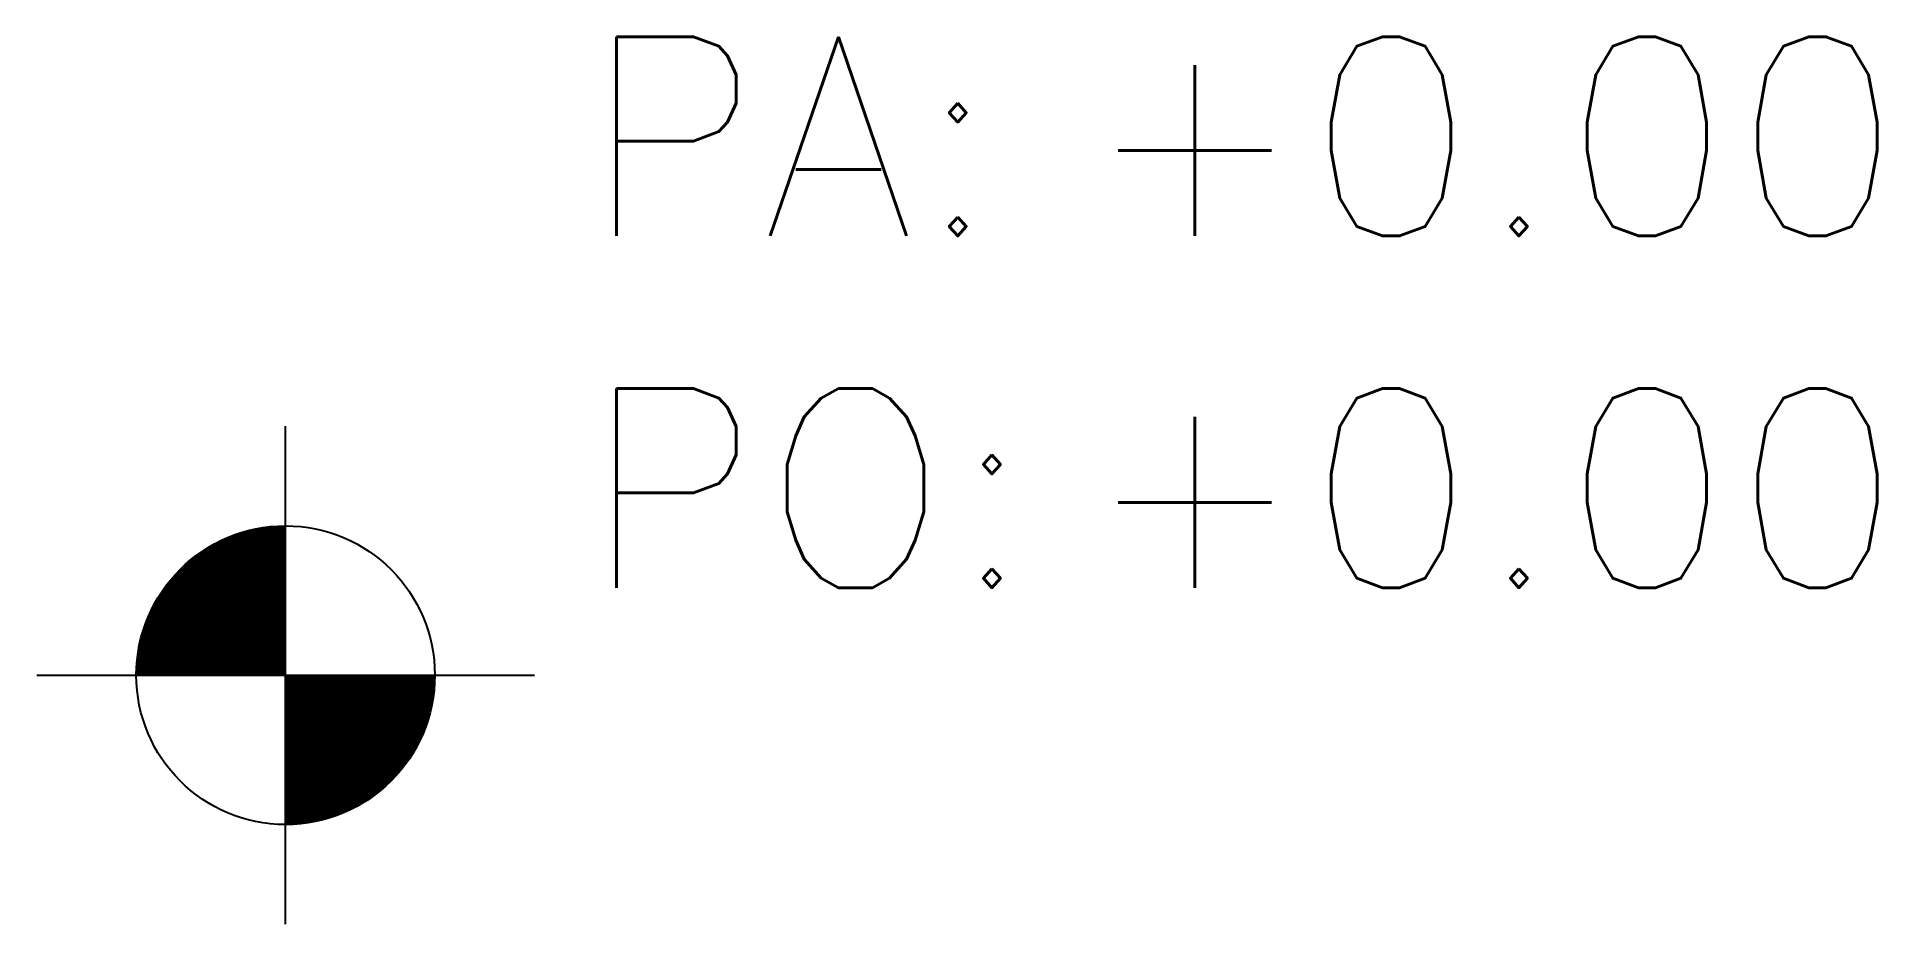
# Model space of a CAD drawing. Header units: millimetres. Extents: x 1180.85 to 1182.7, y -1457.9 to -1457.01.
import ezdxf

# ---------------------------------------------------------------- set-up
doc = ezdxf.new("R2010")
doc.units = ezdxf.units.MM
doc.layers.add('Símbolos_Gráficos', color=1, linetype='Continuous')
doc.styles.add('r80', font='romans.shx')

msp = doc.modelspace()

# ---------------------------------------------------------------- linework, layer by layer
at = {"layer": 'Símbolos_Gráficos', "color": 2}
for p, q in [((1181.1023, -1457.8985), (1181.1023, -1457.3985)), ((1180.8523, -1457.6485), (1181.3523, -1457.6485))]:
    msp.add_line(p, q, dxfattribs=at)
at = {"layer": 'Símbolos_Gráficos', "const_width": 0.15}
for points in [[(1181.1023, -1457.5735, 0.414214), (1181.0273, -1457.6485, 1)], [(1181.1023, -1457.7235, 0.414214), (1181.1773, -1457.6485, 1)]]:
    msp.add_lwpolyline(points, format="xyb", dxfattribs=at)
at = {"layer": 'Símbolos_Gráficos'}
msp.add_circle((1181.1023, -1457.6485), 0.15, dxfattribs=at)

# ---------------------------------------------------------------- texts
at = {"layer": 'Símbolos_Gráficos', "color": 2, "style": 'r80'}
for s, p in [('PA:', (1181.4007, -1457.2074)), ('PO:', (1181.4007, -1457.5606))]:
    msp.add_text(s, height=0.2, dxfattribs=at).set_placement(p)
for p in [(1181.9046, -1457.2074), (1181.9046, -1457.5606)]:
    msp.add_attdef('+0.00', p, '+0.00', height=0.2, dxfattribs=at)

doc.saveas('drawing.dxf')
